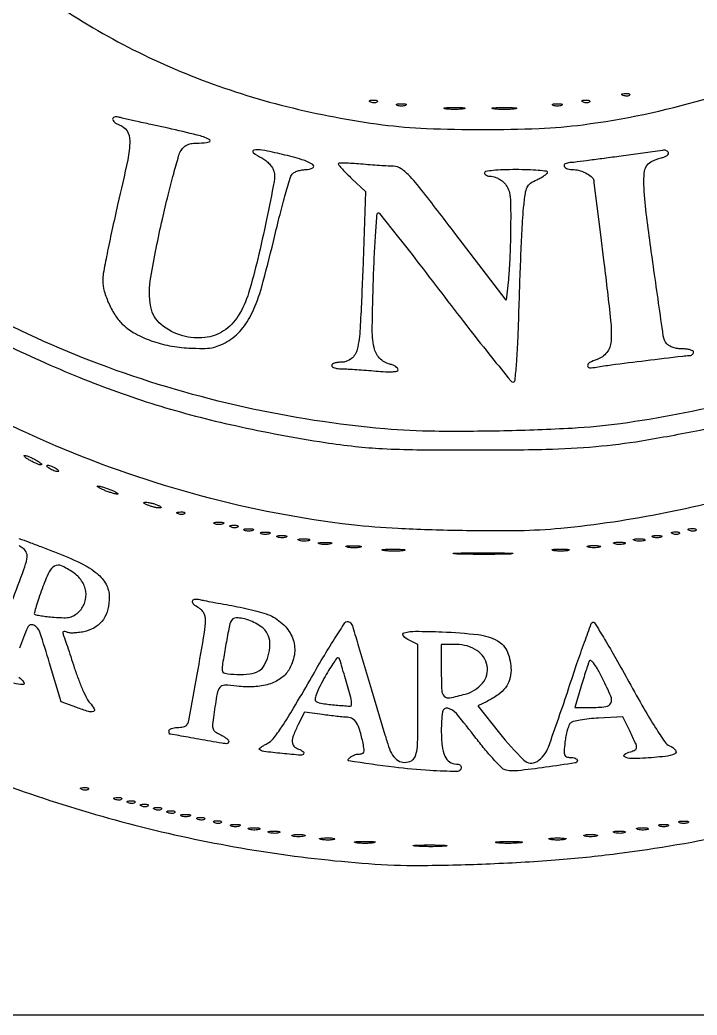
# Model space of a CAD drawing. Extents: x 0 to 312, y -4 to 107.
# Drawn here: x 94.58 to 101.67, y 9.25 to 19.66 of the extents above; entities that cross this region are included whole.
import ezdxf

# ---------------------------------------------------------------- set-up
doc = ezdxf.new("R2010")
doc.units = 0
doc.layers.add('BG_SILKSCREEN_TOP', color=85, linetype='CONTINUOUS')

msp = doc.modelspace()

# ---------------------------------------------------------------- linework, layer by layer
at = {"layer": 'BG_SILKSCREEN_TOP'}
msp.add_lwpolyline([(0.14, 9.25), (0.14, 106.549), (309, 106.549), (309, 9.25)], close=True, dxfattribs=at)
for points in [[(108.157, 20.226, -0.071063), (106.969, 18.478, -0.062718), (105.293, 17.046, -0.059315), (103.22, 16.012, -0.05187), (100.867, 15.433, -0.021043), (100.361, 15.385, -0.00778), (99.645, 15.358, -0.007824), (98.925, 15.354, -0.019703), (98.401, 15.379, -0.065399), (95.503, 16.023, -0.072348), (92.976, 17.384, -0.077521), (91.08, 19.309, -0.094092), (90.013, 21.602, -0.038102)], [(90.161, 20.525, 0.050277), (90.858, 19.261, 0.044907), (91.818, 18.109, 0.043163), (93.008, 17.105, 0.039146), (94.391, 16.284, 0.0178), (95.212, 15.916, 0.02165), (96.006, 15.632, 0.021091), (96.838, 15.413, 0.015504), (97.776, 15.237, 0.010948), (98.091, 15.196, 0.014823), (98.376, 15.173, 0.010023), (98.736, 15.162, 0.002356), (99.339, 15.159, 0.005646), (100.09, 15.166, 0.0166), (100.607, 15.195, 0.01866), (101.087, 15.255, 0.008832), (101.7, 15.367, 0.03313), (103.114, 15.75, 0.034895), (104.44, 16.311, 0.035712), (105.647, 17.037, 0.038595), (106.705, 17.91, 0.039596), (107.614, 18.937, 0.04506), (108.307, 20.053, 0.046039)], [(94.754, 19.966, 0.033719), (95.557, 19.456, 0.032204), (96.433, 19.049, 0.031422), (97.376, 18.75, 0.02878), (98.377, 18.56, 0.02175), (98.837, 18.521, 0.010634), (99.426, 18.508, 0.010634), (100.014, 18.521, 0.02175), (100.474, 18.56, 0.038324), (101.734, 18.824, 0.041532), (102.904, 19.272, 0.042843), (103.95, 19.891, 0.046656)], [(100.961, 18.868, -0.126454), (100.95, 18.861, -0.060344), (100.933, 18.858, -0.054149), (100.914, 18.86, -0.051402), (100.895, 18.865, -0.054075), (100.88, 18.873, -0.470618), (100.88, 18.879, -0.168742), (100.89, 18.884, -0.018895), (100.916, 18.886, -0.028487), (100.94, 18.886, -0.077126), (100.957, 18.882, -0.208169), (100.963, 18.875, -0.29694), (100.961, 18.868)], [(98.322, 18.798, -0.126454), (98.311, 18.792, -0.060344), (98.294, 18.789, -0.054149), (98.275, 18.79, -0.051402), (98.256, 18.796, -0.054075), (98.241, 18.803, -0.470618), (98.241, 18.81, -0.168742), (98.251, 18.815, -0.018895), (98.277, 18.817, -0.028487), (98.301, 18.816, -0.077126), (98.318, 18.812, -0.208169), (98.324, 18.806, -0.29694), (98.322, 18.798)], [(98.618, 18.762, -0.057988), (98.598, 18.756, -0.037979), (98.575, 18.754, -0.037979), (98.551, 18.756, -0.057988), (98.531, 18.762, -0.174856), (98.524, 18.768, -0.447206), (98.526, 18.774, -0.078552), (98.544, 18.778, -0.01749), (98.575, 18.779, -0.01749), (98.606, 18.778, -0.078552), (98.623, 18.774, -0.447206), (98.626, 18.768, -0.174856), (98.618, 18.762)], [(99.226, 18.725, -0.023549), (99.182, 18.721, -0.014042), (99.13, 18.719, -0.014042), (99.078, 18.721, -0.023549), (99.035, 18.725, -0.124238), (99.022, 18.73, -0.664669), (99.024, 18.735, -0.03126), (99.062, 18.739, -0.006336), (99.13, 18.739, -0.006336), (99.199, 18.739, -0.03126), (99.237, 18.735, -0.664669), (99.238, 18.73, -0.124238), (99.226, 18.725)], [(99.764, 18.725, -0.019376), (99.713, 18.72, -0.011493), (99.651, 18.719, -0.011493), (99.59, 18.72, -0.019376), (99.538, 18.725, -0.108538), (99.524, 18.73, -0.707214), (99.525, 18.735, -0.025693), (99.57, 18.738, -0.005179), (99.651, 18.739, -0.005179), (99.732, 18.738, -0.025693), (99.777, 18.735, -0.707214), (99.779, 18.73, -0.108538), (99.764, 18.725)], [(100.25, 18.762, -0.057988), (100.23, 18.756, -0.037979), (100.207, 18.754, -0.037979), (100.183, 18.756, -0.057988), (100.163, 18.762, -0.174856), (100.156, 18.768, -0.447206), (100.158, 18.774, -0.078552), (100.176, 18.778, -0.01749), (100.207, 18.779, -0.01749), (100.238, 18.778, -0.078552), (100.255, 18.774, -0.447206), (100.257, 18.768, -0.174856), (100.25, 18.762)], [(100.545, 18.798, -0.126454), (100.533, 18.792, -0.060344), (100.516, 18.789, -0.054149), (100.497, 18.79, -0.051402), (100.478, 18.796, -0.054075), (100.464, 18.803, -0.470618), (100.463, 18.81, -0.168742), (100.473, 18.815, -0.018895), (100.499, 18.817, -0.028487), (100.523, 18.816, -0.077126), (100.54, 18.812, -0.208169), (100.546, 18.806, -0.29694), (100.545, 18.798)], [(95.554, 18.617, 0.156801), (95.559, 18.602, 0.062328), (95.574, 18.585, 0.053528), (95.597, 18.57, 0.044636), (95.623, 18.559, -0.176201), (95.705, 18.496, -0.147306), (95.734, 18.391, -0.047421), (95.712, 18.191, -0.004734), (95.607, 17.722, 0.003373), (95.547, 17.453, 0.004534), (95.496, 17.209, 0.003146), (95.457, 17.004, 0.04764), (95.451, 16.932, 0.068861), (95.467, 16.819, 0.036778), (95.517, 16.686, 0.036655), (95.586, 16.56, 0.063046), (95.663, 16.469, 0.060282), (95.793, 16.375, 0.040789), (95.959, 16.301, 0.037909), (96.15, 16.249, 0.034379), (96.353, 16.225, 0.011502), (96.499, 16.221, 0.042861), (96.591, 16.228, 0.057095), (96.666, 16.25, 0.033147), (96.751, 16.292, 0.083155), (96.901, 16.417, 0.069423), (97.013, 16.591, 0.040802), (97.114, 16.864, 0.009539), (97.236, 17.338, -0.003931), (97.298, 17.592, -0.00579), (97.357, 17.814, -0.002893), (97.41, 18.001, -0.102723), (97.431, 18.041, -0.095179), (97.454, 18.06, -0.042153), (97.49, 18.076, -0.039701), (97.533, 18.087, -0.042843), (97.575, 18.09, 0.123276), (97.647, 18.108, 0.570974), (97.648, 18.142, 0.07083), (97.535, 18.194, 0.016072), (97.331, 18.249, 0.008596), (97.12, 18.294, 0.090932), (97.032, 18.295, 0.657965), (97.025, 18.269, 0.042035), (97.116, 18.212, -0.049245), (97.157, 18.185, -0.040536), (97.195, 18.149, -0.042148), (97.225, 18.11, -0.080239), (97.241, 18.074, -0.108829), (97.244, 17.965, -0.004206), (97.165, 17.569, -0.008308), (97.072, 17.156, -0.012628), (96.977, 16.8, -0.067393), (96.869, 16.562, -0.109394), (96.714, 16.403, -0.119646), (96.518, 16.334, -0.091315), (96.289, 16.352, -0.106931), (96.062, 16.47, -0.17878), (95.954, 16.654, -0.086293), (95.954, 16.967, -0.013719), (96.075, 17.572, -0.004294), (96.135, 17.823, -0.005921), (96.193, 18.047, -0.003866), (96.245, 18.233, -0.069936), (96.27, 18.29, -0.065184), (96.302, 18.327, -0.088781), (96.338, 18.351, -0.070953), (96.388, 18.364, -0.028033), (96.458, 18.368, 0.056202), (96.563, 18.38, 0.710781), (96.565, 18.406, 0.051581), (96.44, 18.451, 0.005454), (96.136, 18.522), (95.955, 18.562, -0.000497), (95.793, 18.598), (95.656, 18.629, -0.006126), (95.615, 18.639, 0.055554), (95.592, 18.642, 0.090083), (95.572, 18.639, 0.125957), (95.559, 18.63, 0.185795), (95.554, 18.617)], [(100.849, 18.228, -0.0011), (100.672, 18.204, -0.001518), (100.512, 18.183, -0.000951), (100.378, 18.166, -0.018699), (100.337, 18.163, 0.0965), (100.286, 18.15, 0.438361), (100.278, 18.124, 0.204411), (100.312, 18.098, 0.062485), (100.378, 18.09, -0.080388), (100.445, 18.079, -0.053287), (100.516, 18.047, -0.055309), (100.572, 18.005, -0.206872), (100.589, 17.966, 0.030334), (100.589, 17.953), (100.619, 17.709), (100.653, 17.436), (100.693, 17.115, -0.003395), (100.763, 16.514, -0.045322), (100.767, 16.293, -0.150334), (100.723, 16.178, -0.142824), (100.621, 16.105, 0.034152), (100.543, 16.072, 0.261692), (100.522, 16.04, 0.433412), (100.541, 16.019, 0.045497), (100.615, 16.025, -0.010939), (100.769, 16.049, -0.001156), (101.131, 16.094, -0.000554), (101.513, 16.141, -0.030347), (101.586, 16.146, 0.075866), (101.603, 16.148, 0.08923), (101.617, 16.156, 0.100734), (101.627, 16.167, 0.128289), (101.63, 16.18, 0.27258), (101.623, 16.194, 0.054674), (101.596, 16.205, 0.043976), (101.558, 16.213, 0.028024), (101.513, 16.215, -0.040715), (101.465, 16.219, -0.038844), (101.417, 16.231, -0.041388), (101.377, 16.248, -0.098954), (101.352, 16.268, -0.137672), (101.314, 16.352, -0.001257), (101.216, 17.038, -0.003809), (101.131, 17.673, -0.029317), (101.111, 17.973, -0.042594), (101.118, 18.073, -0.121863), (101.146, 18.137, -0.12457), (101.199, 18.18, -0.045484), (101.292, 18.213, 0.033995), (101.327, 18.224, 0.061145), (101.353, 18.239, 0.095607), (101.368, 18.254, 0.286745), (101.368, 18.267, 0.05741), (101.359, 18.279, 0.058093), (101.347, 18.288, 0.06397), (101.335, 18.294, 0.119066), (101.325, 18.294, -0.008618), (101.306, 18.291), (101.175, 18.273), (100.849, 18.228)], [(97.915, 18.149, 0.182434), (97.92, 18.136, 0.006235), (97.957, 18.094, 0.010987), (98.003, 18.047, 0.007365), (98.058, 17.994), (98.201, 17.86), (98.17, 17.024, -0.00339), (98.143, 16.428, -0.045335), (98.113, 16.211, -0.165069), (98.052, 16.114, -0.172721), (97.946, 16.076, 0.033003), (97.907, 16.074, 0.050667), (97.875, 16.066, 0.065557), (97.853, 16.055, 0.248559), (97.846, 16.042, 0.266547), (97.853, 16.028, 0.057147), (97.879, 16.017, 0.045475), (97.915, 16.009, 0.029142), (97.959, 16.007, -0.011974), (98.017, 16.005, -0.003574), (98.107, 16, -0.003582), (98.208, 15.993, -0.003866), (98.306, 15.984, 0.010328), (98.408, 15.977, 0.027967), (98.48, 15.977, 0.036533), (98.528, 15.983, 0.355352), (98.54, 15.998, 0.189747), (98.534, 16.013, 0.058089), (98.515, 16.03, 0.04886), (98.487, 16.045, 0.036874), (98.454, 16.056, -0.142557), (98.346, 16.119, -0.142784), (98.289, 16.23, -0.051336), (98.27, 16.443, -0.00545), (98.282, 16.942, -0.003246), (98.293, 17.209, -0.005402), (98.307, 17.434, -0.001174), (98.321, 17.629, -0.392394), (98.331, 17.639, -0.229109), (98.347, 17.631), (98.546, 17.379, -0.002649), (98.769, 17.094, -0.001619), (99.029, 16.755, 0.00257), (99.291, 16.416, 0.004141), (99.517, 16.13, 0.00089), (99.718, 15.882, 0.215851), (99.743, 15.869, 0.395247), (99.763, 15.887, 0.006069), (99.779, 16.055, 0.009691), (99.793, 16.292, 0.002823), (99.806, 16.658, -0.001924), (99.816, 16.978, -0.002138), (99.829, 17.287, -0.001977), (99.842, 17.551, -0.011175), (99.853, 17.691, -0.008849), (99.871, 17.842, -0.076024), (99.89, 17.906, -0.133211), (99.924, 17.947, -0.047338), (99.99, 17.984, 0.019734), (100.033, 18.005, 0.028007), (100.069, 18.027, 0.027199), (100.096, 18.048, 0.217455), (100.103, 18.062, 0.381158), (100.092, 18.073, 0.007029), (100.006, 18.082, 0.013422), (99.899, 18.088, 0.00809), (99.773, 18.09, 0.008574), (99.639, 18.088, 0.017647), (99.534, 18.081, 0.013418), (99.455, 18.07, 0.368503), (99.443, 18.055, 0.191086), (99.448, 18.042, 0.088205), (99.463, 18.031, 0.068024), (99.486, 18.023, 0.048029), (99.512, 18.021, -0.077955), (99.544, 18.016, -0.038132), (99.582, 18, -0.036642), (99.62, 17.978, -0.04384), (99.651, 17.951, -0.091091), (99.688, 17.897, -0.069997), (99.709, 17.828, -0.03299), (99.717, 17.717, -0.004848), (99.717, 17.491, -0.004708), (99.714, 17.328, -0.004333), (99.708, 17.16, -0.004328), (99.7, 17.01, -0.0143), (99.691, 16.912), (99.669, 16.724), (99.135, 17.424, 0.002064), (98.81, 17.847, 0.020628), (98.666, 18.017, 0.053279), (98.573, 18.099, 0.154629), (98.492, 18.125, -0.012231), (98.435, 18.127, -0.003495), (98.347, 18.132, -0.003517), (98.247, 18.139, -0.003726), (98.149, 18.148, 0.008382), (98.06, 18.154, 0.014086), (97.984, 18.157, 0.007767), (97.923, 18.156, 0.406393), (97.915, 18.149)], [(102.444, 14.776, -0.023317), (101.338, 14.501, -0.025356), (100.242, 14.338, -0.020969), (99.803, 14.314, -0.007501), (99.176, 14.316, -0.007627), (98.538, 14.337, -0.016923), (98.054, 14.376, -0.036563), (96.486, 14.676, -0.035218), (94.958, 15.203, -0.034711), (93.498, 15.948, -0.033274)], [(94.755, 15.052, -0.015971), (94.786, 15.033, -0.044531), (94.806, 15.017, -0.159422), (94.812, 15.007, -0.467126), (94.807, 15.002, -0.080199), (94.789, 15.005, -0.016892), (94.757, 15.017, -0.017289), (94.722, 15.033, -0.015626), (94.686, 15.052, -0.015971), (94.655, 15.071, -0.044531), (94.635, 15.087, -0.159422), (94.63, 15.097, -0.467126), (94.634, 15.102, -0.080199), (94.653, 15.099, -0.016892), (94.684, 15.087, -0.017289), (94.72, 15.071, -0.015626), (94.755, 15.052)], [(94.964, 14.965, -0.027797), (94.982, 14.952, -0.102784), (94.99, 14.941, -0.335454), (94.989, 14.935, -0.19034), (94.981, 14.932, -0.067616), (94.964, 14.934, -0.024968), (94.941, 14.941, -0.024204), (94.917, 14.952, -0.026767), (94.894, 14.965, -0.027797), (94.876, 14.978, -0.102784), (94.868, 14.989, -0.335454), (94.869, 14.996, -0.19034), (94.877, 14.999, -0.067616), (94.894, 14.997, -0.024968), (94.917, 14.989, -0.024204), (94.941, 14.978, -0.026767), (94.964, 14.965)], [(95.589, 14.716, -0.026199), (95.609, 14.702, -0.623754), (95.608, 14.697, -0.121872), (95.594, 14.697, -0.007208), (95.554, 14.707, -0.016648), (95.517, 14.719, -0.012899), (95.477, 14.733, -0.013091), (95.441, 14.749, -0.030396), (95.415, 14.763, -0.026199), (95.395, 14.776, -0.623754), (95.396, 14.782, -0.121872), (95.41, 14.782, -0.007208), (95.45, 14.772, -0.016648), (95.487, 14.76, -0.012899), (95.526, 14.746, -0.013091), (95.563, 14.73, -0.030396), (95.589, 14.716)], [(96.023, 14.583, -0.015364), (96.051, 14.57, -0.145149), (96.06, 14.561, -0.50711), (96.058, 14.555, -0.055165), (96.04, 14.553, -0.04179), (96.015, 14.555, -0.018433), (95.983, 14.562, -0.018092), (95.949, 14.572, -0.023182), (95.919, 14.583, -0.015364), (95.891, 14.596, -0.145149), (95.881, 14.605, -0.50711), (95.884, 14.611, -0.055165), (95.901, 14.613, -0.04179), (95.926, 14.611, -0.018433), (95.958, 14.604, -0.018092), (95.992, 14.595, -0.023182), (96.023, 14.583)], [(96.308, 14.493, -0.126454), (96.297, 14.486, -0.060344), (96.28, 14.483, -0.054149), (96.261, 14.485, -0.051402), (96.242, 14.49, -0.054075), (96.227, 14.498, -0.470618), (96.227, 14.504, -0.168742), (96.237, 14.509, -0.018895), (96.263, 14.511, -0.028487), (96.287, 14.511, -0.077126), (96.304, 14.507, -0.208169), (96.31, 14.5, -0.29694), (96.308, 14.493)], [(96.709, 14.387, -0.057988), (96.689, 14.381, -0.037979), (96.665, 14.379, -0.037979), (96.642, 14.381, -0.057988), (96.622, 14.387, -0.174856), (96.614, 14.393, -0.447206), (96.617, 14.399, -0.078552), (96.634, 14.403, -0.01749), (96.665, 14.404, -0.01749), (96.696, 14.403, -0.078552), (96.714, 14.399, -0.447206), (96.716, 14.393, -0.174856), (96.709, 14.387)], [(96.864, 14.354, -0.126454), (96.853, 14.347, -0.060344), (96.836, 14.344, -0.054149), (96.816, 14.346, -0.051402), (96.797, 14.351, -0.054075), (96.783, 14.359, -0.470618), (96.782, 14.365, -0.168742), (96.793, 14.37, -0.018895), (96.818, 14.372, -0.028487), (96.843, 14.372, -0.077126), (96.859, 14.368, -0.208169), (96.866, 14.362, -0.29694), (96.864, 14.354)], [(97.021, 14.317, -0.057988), (97.001, 14.312, -0.037979), (96.978, 14.31, -0.037979), (96.954, 14.312, -0.057988), (96.934, 14.317, -0.174856), (96.927, 14.324, -0.447206), (96.929, 14.33, -0.078552), (96.947, 14.334, -0.01749), (96.978, 14.335, -0.01749), (97.009, 14.334, -0.078552), (97.026, 14.33, -0.447206), (97.028, 14.324, -0.174856), (97.021, 14.317)], [(97.195, 14.282, -0.057988), (97.175, 14.277, -0.037979), (97.151, 14.275, -0.037979), (97.128, 14.277, -0.057988), (97.108, 14.282, -0.174856), (97.101, 14.289, -0.447206), (97.103, 14.295, -0.078552), (97.12, 14.299, -0.01749), (97.151, 14.3, -0.01749), (97.182, 14.299, -0.078552), (97.2, 14.295, -0.447206), (97.202, 14.289, -0.174856), (97.195, 14.282)], [(97.368, 14.248, -0.057988), (97.348, 14.242, -0.037979), (97.325, 14.241, -0.037979), (97.301, 14.242, -0.057988), (97.281, 14.248, -0.174856), (97.274, 14.254, -0.447206), (97.276, 14.26, -0.078552), (97.294, 14.264, -0.01749), (97.325, 14.265, -0.01749), (97.356, 14.264, -0.078552), (97.373, 14.26, -0.447206), (97.376, 14.254, -0.174856), (97.368, 14.248)], [(101.292, 14.248, -0.057988), (101.272, 14.242, -0.037979), (101.248, 14.241, -0.037979), (101.225, 14.242, -0.057988), (101.205, 14.248, -0.174856), (101.198, 14.254, -0.447206), (101.2, 14.26, -0.078552), (101.217, 14.264, -0.01749), (101.248, 14.265, -0.01749), (101.279, 14.264, -0.078552), (101.297, 14.26, -0.447206), (101.299, 14.254, -0.174856), (101.292, 14.248)], [(101.482, 14.284, -0.126454), (101.471, 14.278, -0.060344), (101.454, 14.275, -0.054149), (101.435, 14.276, -0.051402), (101.416, 14.282, -0.054075), (101.401, 14.289, -0.470618), (101.4, 14.296, -0.168742), (101.411, 14.301, -0.018895), (101.437, 14.303, -0.028487), (101.461, 14.302, -0.077126), (101.477, 14.298, -0.208169), (101.484, 14.292, -0.29694), (101.482, 14.284)], [(101.656, 14.319, -0.126454), (101.644, 14.312, -0.060344), (101.628, 14.31, -0.054149), (101.608, 14.311, -0.051402), (101.589, 14.316, -0.054075), (101.575, 14.324, -0.470618), (101.574, 14.33, -0.168742), (101.584, 14.335, -0.018895), (101.61, 14.337, -0.028487), (101.634, 14.337, -0.077126), (101.651, 14.333, -0.208169), (101.657, 14.327, -0.29694), (101.656, 14.319)], [(94.501, 13.576, 0.00209), (94.626, 13.909, 0.035816), (94.659, 14.021, 0.138779), (94.655, 14.081, 0.162659), (94.62, 14.127, -0.049276), (94.578, 14.16, -0.076871)], [(94.575, 14.234, -0.000502), (94.681, 14.194, -0.002129), (94.803, 14.149, -0.001348), (94.945, 14.095)], [(97.612, 14.213, -0.062779), (97.591, 14.208, -0.030339), (97.564, 14.206, -0.029509), (97.534, 14.207, -0.037337), (97.508, 14.212, -0.087172), (97.494, 14.218, -0.597528), (97.495, 14.224, -0.080379), (97.513, 14.228, -0.012825), (97.551, 14.229, -0.014396), (97.588, 14.229, -0.052469), (97.612, 14.225, -0.333664), (97.616, 14.219, -0.31318), (97.612, 14.213)], [(97.837, 14.177, -0.03957), (97.809, 14.172, -0.024357), (97.776, 14.171, -0.024357), (97.743, 14.172, -0.03957), (97.715, 14.177, -0.161593), (97.706, 14.183, -0.542911), (97.708, 14.189, -0.052889), (97.733, 14.192, -0.011066), (97.776, 14.193, -0.011066), (97.82, 14.192, -0.052889), (97.844, 14.189, -0.542911), (97.846, 14.183, -0.161593), (97.837, 14.177)], [(98.15, 14.143, -0.041952), (98.121, 14.138, -0.020825), (98.084, 14.136, -0.02051), (98.045, 14.137, -0.028256), (98.011, 14.142, -0.082663), (97.996, 14.148, -0.671611), (97.996, 14.153, -0.0539), (98.022, 14.157, -0.008901), (98.071, 14.158, -0.009783), (98.121, 14.157, -0.038993), (98.152, 14.154, -0.417469), (98.155, 14.148, -0.285844), (98.15, 14.143)], [(100.649, 14.143, -0.03957), (100.622, 14.138, -0.024357), (100.589, 14.136, -0.024357), (100.556, 14.138, -0.03957), (100.528, 14.143, -0.161593), (100.519, 14.148, -0.542911), (100.521, 14.154, -0.052889), (100.545, 14.158, -0.011066), (100.589, 14.159, -0.011066), (100.632, 14.158, -0.052889), (100.657, 14.154, -0.542911), (100.658, 14.148, -0.161593), (100.649, 14.143)], [(100.911, 14.179, -0.062779), (100.89, 14.173, -0.030339), (100.862, 14.171, -0.029509), (100.833, 14.172, -0.037337), (100.806, 14.177, -0.087172), (100.793, 14.183, -0.597528), (100.794, 14.189, -0.080379), (100.812, 14.193, -0.012825), (100.849, 14.195, -0.014396), (100.887, 14.194, -0.052469), (100.91, 14.19, -0.333664), (100.915, 14.185, -0.31318), (100.911, 14.179)], [(101.119, 14.213, -0.062779), (101.098, 14.208, -0.030339), (101.071, 14.206, -0.029509), (101.041, 14.207, -0.037337), (101.015, 14.212, -0.087172), (101.001, 14.218, -0.597528), (101.002, 14.224, -0.080379), (101.02, 14.228, -0.012825), (101.057, 14.229, -0.014396), (101.095, 14.229, -0.052469), (101.118, 14.225, -0.333664), (101.123, 14.219, -0.31318), (101.119, 14.213)], [(94.945, 14.095, -0.01914), (95.222, 13.975, -0.060322), (95.393, 13.867, -0.096619), (95.486, 13.754, -0.125492), (95.519, 13.624, -0.059363), (95.504, 13.494, -0.087968), (95.458, 13.388, -0.096003), (95.382, 13.312, -0.084394), (95.28, 13.265, -0.024972), (95.224, 13.253, -0.024797), (95.166, 13.246, -0.025575), (95.116, 13.245, -0.082215), (95.083, 13.252, 0.030221), (95.054, 13.261, 0.197235), (95.039, 13.259, 0.297025), (95.034, 13.248, 0.059323), (95.039, 13.226, -0.007784), (95.051, 13.194, -0.000585), (95.081, 13.105, -0.000807), (95.116, 12.998, -0.000611), (95.154, 12.882, 0.011651), (95.196, 12.764, 0.0132), (95.241, 12.652, 0.012467), (95.285, 12.56, 0.068208), (95.316, 12.515, -0.048864), (95.362, 12.452, -0.472757), (95.353, 12.425, -0.162986), (95.301, 12.424, -0.015225), (95.179, 12.465), (95.016, 12.527), (94.896, 12.93, 0.008797), (94.793, 13.254, 0.197838), (94.73, 13.327, 0.426015), (94.667, 13.305, 0.022684), (94.581, 13.088)], [(98.601, 14.107, -0.024557), (98.557, 14.102, -0.012694), (98.501, 14.101, -0.012589), (98.444, 14.102, -0.018638), (98.393, 14.107, -0.069146), (98.374, 14.112, -0.756877), (98.374, 14.117, -0.031763), (98.413, 14.12, -0.005498), (98.488, 14.121, -0.005886), (98.563, 14.12, -0.025343), (98.607, 14.117, -0.55609), (98.61, 14.112, -0.212534), (98.601, 14.107)], [(99.714, 14.071, -0.007069), (99.59, 14.068, -0.003923), (99.44, 14.066, -0.00391), (99.288, 14.068, -0.006296), (99.158, 14.071, -0.032435), (99.118, 14.076, -0.898123), (99.118, 14.08, -0.009255), (99.226, 14.082, -0.001732), (99.426, 14.083, -0.001785), (99.625, 14.082, -0.008417), (99.739, 14.08, -0.852075), (99.74, 14.076, -0.05857), (99.714, 14.071)], [(100.32, 14.107, -0.029692), (100.284, 14.103, -0.017887), (100.242, 14.101, -0.017887), (100.199, 14.103, -0.029692), (100.163, 14.107, -0.142432), (100.153, 14.113, -0.611427), (100.154, 14.118, -0.039504), (100.186, 14.121, -0.008085), (100.242, 14.122, -0.008085), (100.297, 14.121, -0.039504), (100.329, 14.118, -0.611427), (100.33, 14.113, -0.142432), (100.32, 14.107)], [(94.817, 13.708, 0.0073), (94.782, 13.611, 0.011502), (94.755, 13.527, 0.005633), (94.736, 13.456, 0.267659), (94.739, 13.442, 0.152289), (94.753, 13.435, 0.006532), (94.806, 13.426, 0.01066), (94.87, 13.417, 0.007344), (94.942, 13.41, 0.015591), (95.046, 13.405, 0.061276), (95.109, 13.411, 0.086961), (95.157, 13.432, 0.05355), (95.205, 13.47, 0.117615), (95.264, 13.567, 0.118588), (95.274, 13.68, 0.111633), (95.23, 13.791, 0.095188), (95.141, 13.879, 0.040418), (95.02, 13.947, 0.232804), (94.948, 13.945, 0.164473), (94.89, 13.884, 0.018808), (94.817, 13.708)], [(96.831, 13.526, -0.010189), (96.948, 13.502, -0.010507), (97.063, 13.473, -0.010285), (97.161, 13.445, -0.04339), (97.218, 13.421, -0.084451), (97.361, 13.313, -0.113312), (97.443, 13.174, -0.117725), (97.455, 13.016, -0.096298), (97.396, 12.858, -0.105342), (97.312, 12.769, -0.075928), (97.19, 12.71, -0.063686), (97.034, 12.683, -0.042577), (96.854, 12.69, 0.027024), (96.726, 12.699, 0.23182), (96.675, 12.675, 0.12742), (96.647, 12.612, 0.00641), (96.612, 12.388, 0.012912), (96.6, 12.288, 0.102092), (96.605, 12.242, 0.16192), (96.627, 12.212, 0.04649), (96.679, 12.183, -0.024854), (96.713, 12.165, -0.033479), (96.743, 12.145, -0.035401), (96.764, 12.126, -0.194516), (96.769, 12.112, -0.199039), (96.762, 12.094, -0.217898), (96.744, 12.087, -0.024832), (96.698, 12.093, -0.000449), (96.457, 12.135, 0.000454), (96.343, 12.155, 0.000729), (96.246, 12.172), (96.16, 12.187, 0.040938), (96.153, 12.187, -0.294681), (96.15, 12.19, -0.043626), (96.147, 12.198, -0.03759), (96.145, 12.209, -0.023597), (96.144, 12.222, -0.222679), (96.151, 12.235, -0.076538), (96.169, 12.247, -0.058207), (96.197, 12.254, -0.03908), (96.229, 12.257, 0.031147), (96.263, 12.259, 0.036922), (96.294, 12.265, 0.040099), (96.319, 12.274, 0.147239), (96.331, 12.285, 0.093678), (96.356, 12.348, 0.000986), (96.439, 12.81, 0.001911), (96.515, 13.251, 0.042113), (96.526, 13.381, 0.06224), (96.521, 13.419, 0.063655), (96.507, 13.455, 0.066188), (96.485, 13.486, 0.078184), (96.457, 13.507, -0.055038), (96.403, 13.544, -0.244074), (96.39, 13.578, -0.360219), (96.41, 13.599, -0.077034), (96.465, 13.595, 0.006471), (96.512, 13.585, 0.000977), (96.605, 13.567, 0.001095), (96.715, 13.547, 0.000947), (96.831, 13.526)], [(96.787, 13.359, 0.035305), (96.769, 13.288, 0.00315), (96.736, 13.107, 0.002915), (96.705, 12.925, 0.040225), (96.7, 12.858, 0.369425), (96.729, 12.824, 0.031929), (96.854, 12.812, 0.036454), (96.989, 12.818, 0.09359), (97.083, 12.848, 0.145434), (97.139, 12.904, 0.056867), (97.181, 13.006, 0.055974), (97.2, 13.121, 0.103909), (97.185, 13.213, 0.144191), (97.114, 13.307, 0.070795), (96.98, 13.379, 0.083713), (96.85, 13.404, 0.326527), (96.787, 13.359)], [(98.067, 13.307, 0.00171), (98.127, 13.104), (98.262, 12.65), (98.403, 12.181, 0.003443), (98.441, 12.057, 0.065938), (98.482, 11.968, 0.112764), (98.54, 11.911, 0.138121), (98.608, 11.892, 0.124627), (98.679, 11.91, 0.170502), (98.718, 11.952, 0.073523), (98.738, 12.028, 0.025335), (98.747, 12.173, 0.002251), (98.748, 12.537), (98.748, 13.126), (98.662, 13.166, -0.099373), (98.595, 13.214, -0.564219), (98.605, 13.248, -0.067503), (98.723, 13.263, -0.007217), (99, 13.257, -0.020279), (99.377, 13.228, -0.098342), (99.58, 13.163, -0.17096), (99.684, 13.045, -0.096527), (99.721, 12.855, -0.0734), (99.706, 12.756, -0.091016), (99.663, 12.673, -0.07555), (99.587, 12.6, -0.035611), (99.47, 12.53), (99.375, 12.482), (99.6, 12.199, 0.030173), (99.854, 11.917, 0.350391), (99.993, 11.902, 0.164487), (100.112, 12.052, 0.007981), (100.323, 12.663, -0.003264), (100.411, 12.927, -0.005236), (100.49, 13.15, -0.001361), (100.561, 13.343, -0.227135), (100.577, 13.358, -0.348648), (100.595, 13.352, -0.001758), (100.7, 13.179, -0.006576), (100.819, 12.977, -0.003992), (100.954, 12.734, 0.004848), (101.11, 12.456, 0.01145), (101.233, 12.253, 0.010053), (101.33, 12.107, 0.137881), (101.379, 12.066, -0.109694), (101.441, 12.021, -0.497509), (101.434, 11.983, -0.084034), (101.333, 11.955, -0.009984), (101.101, 11.935, -0.02402), (100.977, 11.932, -0.115169), (100.91, 11.95, -0.571906), (100.909, 11.976, -0.080124), (100.971, 12.004, 0.05692), (101.02, 12.023, 0.284961), (101.035, 12.047, 0.101964), (101.025, 12.089, 0.005389), (100.966, 12.215), (100.892, 12.368), (100.637, 12.355, 0.013689), (100.537, 12.347, 0.01794), (100.446, 12.334, 0.015605), (100.372, 12.319, 0.137365), (100.343, 12.303, 0.103627), (100.326, 12.277, 0.022536), (100.31, 12.228, 0.022571), (100.295, 12.167, 0.019934), (100.285, 12.104, 0.010398), (100.276, 12.009, 0.102555), (100.282, 11.97, 0.233526), (100.301, 11.951, 0.078912), (100.341, 11.944, -0.039758), (100.369, 11.942, -0.059008), (100.393, 11.935, -0.077604), (100.41, 11.925, -0.220024), (100.415, 11.914, -0.370938), (100.391, 11.886, -0.002941), (100.082, 11.841, -0.007313), (99.791, 11.805, -0.075467), (99.67, 11.81, -0.145786), (99.632, 11.83, -0.011136), (99.55, 11.913, -0.014557), (99.456, 12.019, -0.01056), (99.358, 12.142, 0.009438), (99.15, 12.403, 0.165787), (99.059, 12.458, 0.438975), (99.005, 12.421, 0.034436), (98.992, 12.225, 0.026732), (99, 12.064, 0.079966), (99.029, 11.958, 0.134166), (99.079, 11.897, 0.154004), (99.15, 11.875, -0.068256), (99.169, 11.872, -0.084733), (99.185, 11.865, -0.099787), (99.196, 11.853, -0.141493), (99.2, 11.84, -0.416905), (99.157, 11.797, -0.012118), (98.872, 11.807, -0.0167), (98.499, 11.841, -0.008195), (98.026, 11.908, -0.510862), (98.019, 11.922, -0.122537), (98.04, 11.946, -0.056876), (98.085, 11.971, -0.095338), (98.128, 11.979, 0.063664), (98.165, 11.984, 0.237413), (98.182, 11.999, 0.133442), (98.185, 12.028, 0.016905), (98.174, 12.092, 0.015923), (98.14, 12.228, 0.065351), (98.106, 12.306, 0.119097), (98.065, 12.347, 0.132185), (98.011, 12.364, -0.01522), (97.969, 12.366, -0.003962), (97.901, 12.373, -0.004023), (97.824, 12.382, -0.004102), (97.748, 12.392), (97.563, 12.419), (97.496, 12.287, 0.022296), (97.446, 12.177, 0.098721), (97.433, 12.107, 0.188229), (97.451, 12.061, 0.127748), (97.499, 12.031, -0.039941), (97.525, 12.021, -0.068467), (97.544, 12.007, -0.103115), (97.553, 11.994, -0.248142), (97.552, 11.982, -0.281737), (97.522, 11.967, -0.004612), (97.327, 11.985, -0.006222), (97.136, 12.006, -0.166719), (97.09, 12.028, -0.417863), (97.09, 12.036, -0.032994), (97.108, 12.052, -0.029596), (97.136, 12.07, -0.016552), (97.171, 12.089, 0.113277), (97.233, 12.138, 0.017651), (97.325, 12.265, 0.014103), (97.446, 12.458, 0.004507), (97.617, 12.75, -0.004625), (97.754, 12.986, -0.007361), (97.876, 13.185, -0.002518), (97.984, 13.353, -0.244967), (98.008, 13.367, -0.133087), (98.025, 13.363, -0.074006), (98.042, 13.35, -0.065158), (98.057, 13.33, -0.059262), (98.067, 13.307)], [(98.992, 12.847, 0.011515), (98.996, 12.645, 0.191805), (99.023, 12.584, 0.244962), (99.081, 12.567, 0.01917), (99.242, 12.606, 0.15145), (99.424, 12.722, 0.222482), (99.472, 12.903, 0.210669), (99.364, 13.063, 0.141756), (99.149, 13.125), (98.992, 13.125), (98.992, 12.847)], [(97.765, 12.769, 0.011123), (97.712, 12.669, 0.034807), (97.682, 12.599, 0.055979), (97.672, 12.552, 0.306012), (97.683, 12.53, 0.085695), (97.75, 12.508, 0.012951), (97.891, 12.492, 0.006741), (98.037, 12.48, 0.429985), (98.054, 12.495, 0.069094), (98.045, 12.571, 0.005611), (97.99, 12.765, 0.002046), (97.929, 12.973, 0.330733), (97.911, 12.986, 0.242951), (97.897, 12.979, 0.00644), (97.858, 12.922, 0.0121), (97.813, 12.852, 0.007815), (97.765, 12.769)], [(100.538, 12.949, 0.014745), (100.527, 12.916, 0.002068), (100.504, 12.848, 0.002361), (100.478, 12.766, 0.002003), (100.452, 12.68), (100.387, 12.465), (100.549, 12.466, 0.025383), (100.713, 12.475, 0.267879), (100.765, 12.513, 0.209211), (100.766, 12.584, 0.015971), (100.681, 12.764, 0.00946), (100.625, 12.871, 0.037621), (100.584, 12.932, 0.105285), (100.556, 12.956, 0.448154), (100.538, 12.949)], [(94.575, 12.783, -0.078921), (94.627, 12.728, -0.612027), (94.615, 12.705, -0.076463), (94.523, 12.72, -0.01032)], [(93.831, 11.892, 0.03988), (95.996, 11.184, 0.040675), (98.231, 10.834, 0.01955), (98.765, 10.815, 0.009028), (99.459, 10.831, 0.008954), (100.186, 10.873, 0.01272), (100.831, 10.939, 0.041628), (103.303, 11.467, 0.040763)], [(95.302, 11.611, -0.126454), (95.29, 11.604, -0.060344), (95.273, 11.601, -0.054149), (95.254, 11.603, -0.051402), (95.235, 11.608, -0.054075), (95.221, 11.616, -0.470618), (95.22, 11.622, -0.168742), (95.23, 11.627, -0.018895), (95.256, 11.629, -0.028487), (95.28, 11.629, -0.077126), (95.297, 11.625, -0.208169), (95.303, 11.618, -0.29694), (95.302, 11.611)], [(95.649, 11.507, -0.126454), (95.637, 11.5, -0.060344), (95.621, 11.497, -0.054149), (95.601, 11.499, -0.051402), (95.582, 11.504, -0.054075), (95.568, 11.512, -0.470618), (95.567, 11.518, -0.168742), (95.577, 11.523, -0.018895), (95.603, 11.525, -0.028487), (95.627, 11.525, -0.077126), (95.644, 11.521, -0.208169), (95.65, 11.514, -0.29694), (95.649, 11.507)], [(95.788, 11.472, -0.126454), (95.776, 11.465, -0.060344), (95.759, 11.463, -0.054149), (95.74, 11.464, -0.051402), (95.721, 11.469, -0.054075), (95.707, 11.477, -0.470618), (95.706, 11.483, -0.168742), (95.716, 11.488, -0.018895), (95.742, 11.49, -0.028487), (95.766, 11.49, -0.077126), (95.783, 11.486, -0.208169), (95.789, 11.48, -0.29694), (95.788, 11.472)], [(95.927, 11.437, -0.126454), (95.915, 11.431, -0.060344), (95.898, 11.428, -0.054149), (95.879, 11.429, -0.051402), (95.86, 11.435, -0.054075), (95.846, 11.442, -0.470618), (95.845, 11.449, -0.168742), (95.855, 11.453, -0.018895), (95.881, 11.455, -0.028487), (95.905, 11.455, -0.077126), (95.922, 11.451, -0.208169), (95.928, 11.445, -0.29694), (95.927, 11.437)], [(96.065, 11.403, -0.126454), (96.054, 11.396, -0.060344), (96.037, 11.393, -0.054149), (96.018, 11.394, -0.051402), (95.999, 11.4, -0.054075), (95.984, 11.407, -0.470618), (95.984, 11.414, -0.168742), (95.994, 11.419, -0.018895), (96.02, 11.421, -0.028487), (96.044, 11.42, -0.077126), (96.061, 11.417, -0.208169), (96.067, 11.41, -0.29694), (96.065, 11.403)], [(96.204, 11.368, -0.126454), (96.193, 11.361, -0.060344), (96.176, 11.358, -0.054149), (96.157, 11.36, -0.051402), (96.138, 11.365, -0.054075), (96.123, 11.373, -0.470618), (96.123, 11.379, -0.168742), (96.133, 11.384, -0.018895), (96.159, 11.386, -0.028487), (96.183, 11.386, -0.077126), (96.2, 11.382, -0.208169), (96.206, 11.375, -0.29694), (96.204, 11.368)], [(96.361, 11.331, -0.057988), (96.342, 11.326, -0.037979), (96.318, 11.324, -0.037979), (96.294, 11.326, -0.057988), (96.274, 11.331, -0.174856), (96.267, 11.338, -0.447206), (96.269, 11.343, -0.078552), (96.287, 11.347, -0.01749), (96.318, 11.349, -0.01749), (96.349, 11.347, -0.078552), (96.366, 11.343, -0.447206), (96.369, 11.338, -0.174856), (96.361, 11.331)], [(96.517, 11.298, -0.126454), (96.505, 11.292, -0.060344), (96.489, 11.289, -0.054149), (96.469, 11.29, -0.051402), (96.45, 11.296, -0.054075), (96.436, 11.303, -0.470618), (96.435, 11.31, -0.168742), (96.445, 11.315, -0.018895), (96.471, 11.317, -0.028487), (96.495, 11.316, -0.077126), (96.512, 11.312, -0.208169), (96.518, 11.306, -0.29694), (96.517, 11.298)], [(96.69, 11.264, -0.126454), (96.679, 11.257, -0.060344), (96.662, 11.254, -0.054149), (96.643, 11.255, -0.051402), (96.624, 11.261, -0.054075), (96.609, 11.269, -0.470618), (96.609, 11.275, -0.168742), (96.619, 11.28, -0.018895), (96.645, 11.282, -0.028487), (96.669, 11.281, -0.077126), (96.686, 11.278, -0.208169), (96.692, 11.271, -0.29694), (96.69, 11.264)], [(96.882, 11.227, -0.057988), (96.862, 11.221, -0.037979), (96.839, 11.22, -0.037979), (96.815, 11.221, -0.057988), (96.795, 11.227, -0.174856), (96.788, 11.233, -0.447206), (96.79, 11.239, -0.078552), (96.808, 11.243, -0.01749), (96.839, 11.244, -0.01749), (96.87, 11.243, -0.078552), (96.887, 11.239, -0.447206), (96.889, 11.233, -0.174856), (96.882, 11.227)], [(101.361, 11.227, -0.057988), (101.342, 11.221, -0.037979), (101.318, 11.22, -0.037979), (101.294, 11.221, -0.057988), (101.274, 11.227, -0.174856), (101.267, 11.233, -0.447206), (101.269, 11.239, -0.078552), (101.287, 11.243, -0.01749), (101.318, 11.244, -0.01749), (101.349, 11.243, -0.078552), (101.366, 11.239, -0.447206), (101.369, 11.233, -0.174856), (101.361, 11.227)], [(101.57, 11.262, -0.057988), (101.55, 11.256, -0.037979), (101.526, 11.254, -0.037979), (101.503, 11.256, -0.057988), (101.483, 11.262, -0.174856), (101.476, 11.268, -0.447206), (101.478, 11.274, -0.078552), (101.495, 11.278, -0.01749), (101.526, 11.279, -0.01749), (101.557, 11.278, -0.078552), (101.575, 11.274, -0.447206), (101.577, 11.268, -0.174856), (101.57, 11.262)], [(97.091, 11.192, -0.062779), (97.07, 11.187, -0.030339), (97.043, 11.185, -0.029509), (97.014, 11.186, -0.037337), (96.987, 11.191, -0.087172), (96.974, 11.197, -0.597528), (96.974, 11.203, -0.080379), (96.993, 11.207, -0.012825), (97.03, 11.208, -0.014396), (97.067, 11.208, -0.052469), (97.091, 11.204, -0.333664), (97.095, 11.199, -0.31318), (97.091, 11.192)], [(97.299, 11.158, -0.062779), (97.279, 11.152, -0.030339), (97.251, 11.15, -0.029509), (97.222, 11.152, -0.037337), (97.195, 11.156, -0.087172), (97.182, 11.163, -0.597528), (97.183, 11.168, -0.080379), (97.201, 11.172, -0.012825), (97.238, 11.174, -0.014396), (97.276, 11.173, -0.052469), (97.299, 11.17, -0.333664), (97.304, 11.164, -0.31318), (97.299, 11.158)], [(97.559, 11.122, -0.03957), (97.532, 11.117, -0.024357), (97.498, 11.115, -0.024357), (97.465, 11.117, -0.03957), (97.438, 11.122, -0.161593), (97.429, 11.128, -0.542911), (97.43, 11.133, -0.052889), (97.455, 11.137, -0.011066), (97.498, 11.138, -0.011066), (97.542, 11.137, -0.052889), (97.566, 11.133, -0.542911), (97.568, 11.128, -0.161593), (97.559, 11.122)], [(100.615, 11.122, -0.03957), (100.587, 11.117, -0.024357), (100.554, 11.115, -0.024357), (100.521, 11.117, -0.03957), (100.493, 11.122, -0.161593), (100.484, 11.128, -0.542911), (100.486, 11.133, -0.052889), (100.511, 11.137, -0.011066), (100.554, 11.138, -0.011066), (100.597, 11.137, -0.052889), (100.622, 11.133, -0.542911), (100.624, 11.128, -0.161593), (100.615, 11.122)], [(100.911, 11.158, -0.062779), (100.89, 11.152, -0.030339), (100.862, 11.15, -0.029509), (100.833, 11.152, -0.037337), (100.806, 11.156, -0.087172), (100.793, 11.163, -0.597528), (100.794, 11.168, -0.080379), (100.812, 11.172, -0.012825), (100.849, 11.174, -0.014396), (100.887, 11.173, -0.052469), (100.91, 11.17, -0.333664), (100.915, 11.164, -0.31318), (100.911, 11.158)], [(101.154, 11.192, -0.062779), (101.133, 11.187, -0.030339), (101.105, 11.185, -0.029509), (101.076, 11.186, -0.037337), (101.049, 11.191, -0.087172), (101.036, 11.197, -0.597528), (101.037, 11.203, -0.080379), (101.055, 11.207, -0.012825), (101.092, 11.208, -0.014396), (101.13, 11.208, -0.052469), (101.153, 11.204, -0.333664), (101.158, 11.199, -0.31318), (101.154, 11.192)], [(97.872, 11.087, -0.041952), (97.843, 11.082, -0.020825), (97.806, 11.08, -0.02051), (97.768, 11.082, -0.028256), (97.733, 11.086, -0.082663), (97.718, 11.092, -0.671611), (97.719, 11.097, -0.0539), (97.744, 11.101, -0.008901), (97.794, 11.102, -0.009783), (97.844, 11.102, -0.038993), (97.874, 11.098, -0.417469), (97.877, 11.093, -0.285844), (97.872, 11.087)], [(98.288, 11.051, -0.023549), (98.245, 11.047, -0.014042), (98.193, 11.045, -0.014042), (98.141, 11.047, -0.023549), (98.097, 11.051, -0.124238), (98.085, 11.057, -0.664669), (98.086, 11.062, -0.03126), (98.124, 11.065, -0.006336), (98.193, 11.066, -0.006336), (98.261, 11.065, -0.03126), (98.3, 11.062, -0.664669), (98.301, 11.057, -0.124238), (98.288, 11.051)], [(99.815, 11.051, -0.015805), (99.757, 11.047, -0.010472), (99.69, 11.045, -0.010547), (99.625, 11.047, -0.020122), (99.572, 11.051, -0.180442), (99.563, 11.056, -0.613017), (99.565, 11.061, -0.02141), (99.616, 11.064, -0.004874), (99.703, 11.065, -0.004586), (99.79, 11.064, -0.026081), (99.836, 11.061, -0.785073), (99.837, 11.056, -0.062967), (99.815, 11.051)], [(100.285, 11.086, -0.029692), (100.249, 11.082, -0.017887), (100.207, 11.08, -0.017887), (100.164, 11.082, -0.029692), (100.129, 11.086, -0.142432), (100.118, 11.092, -0.611427), (100.119, 11.097, -0.039504), (100.151, 11.101, -0.008085), (100.207, 11.102, -0.008085), (100.263, 11.101, -0.039504), (100.294, 11.097, -0.611427), (100.296, 11.092, -0.142432), (100.285, 11.086)], [(99.036, 11.016, -0.014579), (98.968, 11.012, -0.007797), (98.884, 11.011, -0.007758), (98.798, 11.012, -0.012008), (98.723, 11.016, -0.052771), (98.698, 11.021, -0.826236), (98.698, 11.025, -0.018965), (98.758, 11.028, -0.003412), (98.87, 11.029, -0.003582), (98.982, 11.028, -0.016185), (99.048, 11.025, -0.702199), (99.049, 11.021, -0.131812), (99.036, 11.016)]]:
    msp.add_lwpolyline(points, format="xyb", dxfattribs=at)

doc.saveas('drawing.dxf')
